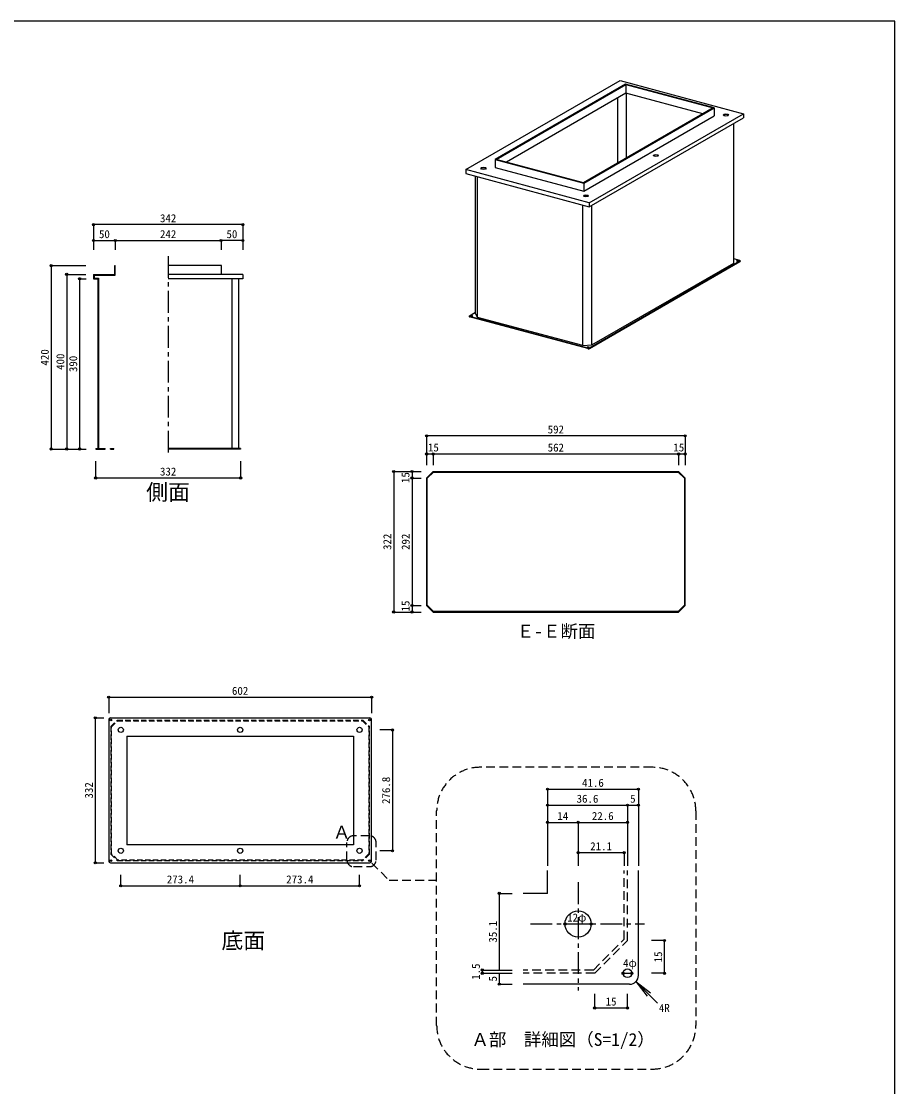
# Model space of a CAD drawing. Units: millimetres at full size, sheet at 1:10, with parts at other scales. Extents: x -10475 to 9199, y -10092 to 10143.
# Drawn here: x -8475 to -6475, y 2864 to 5304 of the extents above; entities that cross this region are included whole.
import ezdxf
from ezdxf.enums import TextEntityAlignment as Align

# ---------------------------------------------------------------- set-up
doc = ezdxf.new("R2010")
doc.units = ezdxf.units.MM
doc.header["$LTSCALE"] = 10
doc.header["$PDMODE"] = 32
doc.header["$PDSIZE"] = 5
for name, pattern in [('CHAIN1', [8, 5, -1, 1, -1]), ('DASHED1', [1.8, 1.2, -0.6]), ('DASHED2', [3, 2, -1])]:
    doc.linetypes.add(name, pattern=pattern)
for name, color, linetype in [('0-1_SUS', 7, 'Continuous'), ('0-9_SUS寸法', 3, 'Continuous'), ('0-F_図面枠', 7, 'Continuous'), ('3-8', 4, 'Continuous'), ('E-0_FRP', 4, 'Continuous'), ('E-9_SUS寸法', 3, 'Continuous')]:
    doc.layers.add(name, color=color, linetype=linetype)
doc.styles.add('ＭＳ ゴシック', font='')
doc.styles.get('ＭＳ ゴシック').set_extended_font_data('MS Gothic')

msp = doc.modelspace()

# ---------------------------------------------------------------- linework, layer by layer
at = {"layer": '0-1_SUS'}
for p, q in [((-7457.01, 4964.42), (-7103.99, 5168.23)), ((-7091.22, 5160.11), (-7389.62, 4987.83)), ((-7387.53, 4987.99), (-7090.82, 5159.29)), ((-7103.99, 5168.23), (-6821.35, 5092.5)), ((-7103.99, 5168.23), (-6821.35, 5092.5)), ((-6888.74, 5105.86), (-7091.22, 5160.11)), ((-6888.74, 5105.86), (-7091.22, 5160.11)), ((-7090.82, 5159.29), (-6890.82, 5105.7)), ((-7090.82, 5159.29), (-7090.82, 5139.53)), ((-7090.82, 5139.53), (-7364.15, 4981.72)), ((-7108.92, 4979.79), (-7108.92, 5129.08)), ((-6914.21, 5092.2), (-7090.82, 5139.53)), ((-7089.29, 4991.12), (-7089.29, 5139.12)), ((-6890.82, 5105.7), (-7187.53, 4934.4)), ((-7187.14, 4933.58), (-6888.74, 5105.86)), ((-6888.74, 5105.86), (-6888.74, 5087.47)), ((-7187.14, 4915.19), (-6888.74, 5087.47)), ((-7174.36, 4888.68), (-6821.35, 5092.5)), ((-7174.36, 4879.49), (-6821.35, 5083.3)), ((-6821.35, 5092.5), (-6821.35, 5083.3)), ((-6843.69, 4750.54), (-6843.69, 5070.4)), ((-7389.62, 4987.83), (-7187.14, 4933.58)), ((-7389.62, 4987.83), (-7187.14, 4933.58)), ((-7187.53, 4934.4), (-7387.53, 4987.99)), ((-7457.01, 4964.42), (-7457.01, 4955.23)), ((-7174.36, 4888.68), (-7457.01, 4964.42)), ((-7457.01, 4955.23), (-7174.36, 4879.49)), ((-7457.01, 4955.23), (-7174.36, 4879.49)), ((-7434.67, 4634.29), (-7434.67, 4949.24)), ((-7430.71, 4626.09), (-7430.71, 4948.18)), ((-7187.14, 4933.58), (-7187.14, 4915.19)), ((-7189.39, 4653.37), (-7189.39, 4883.52)), ((-7174.36, 4888.68), (-7174.36, 4879.49)), ((-7168.55, 4654.92), (-7168.55, 4882.85)), ((-6829.92, 4756.37), (-6843.69, 4760.06)), ((-8261.29, 4744.54), (-8259.79, 4744.54)), ((-8261.29, 4724.54), (-8261.29, 4744.54)), ((-8259.79, 4723.04), (-8259.79, 4744.54)), ((-8017.79, 4744.54), (-8138.79, 4744.54)), ((-8016.29, 4744.54), (-8017.79, 4744.54)), ((-8016.29, 4724.54), (-8016.29, 4744.54)), ((-7174.27, 4556.19), (-6829.42, 4755.29)), ((-7174.27, 4554.81), (-6829.42, 4753.91)), ((-7168.55, 4562.98), (-6843.69, 4750.54)), ((-6829.08, 4755.73), (-6829.08, 4754.35)), ((-8309.79, 4724.54), (-8261.29, 4724.54)), ((-8308.29, 4723.04), (-8308.29, 4716.04)), ((-8308.29, 4716.04), (-8298.29, 4716.04)), ((-8299.79, 4714.54), (-8299.79, 4326.04)), ((-8298.29, 4716.04), (-8298.29, 4326.04)), ((-8286.79, 4724.54), (-8286.79, 4723.04)), ((-8274.79, 4724.54), (-8274.79, 4723.04)), ((-8274.79, 4723.04), (-8259.79, 4723.04)), ((-8012.79, 4724.54), (-8138.79, 4724.54)), ((-7967.79, 4724.54), (-8016.29, 4724.54)), ((-7992.79, 4714.54), (-7992.79, 4326.04)), ((-7977.79, 4714.54), (-7977.79, 4326.04)), ((-7448.93, 4629.55), (-7434.67, 4637.78)), ((-7189.39, 4561.43), (-7189.39, 4653.37)), ((-7168.55, 4562.98), (-7168.55, 4654.92)), ((-7449.28, 4629.1), (-7449.28, 4627.72)), ((-7177.74, 4555.93), (-7448.41, 4628.45)), ((-7177.74, 4554.55), (-7448.41, 4627.07)), ((-7434.67, 4634.29), (-7430.71, 4626.09)), ((-7189.39, 4561.43), (-7430.71, 4626.09)), ((-7189.39, 4561.43), (-7168.55, 4562.98)), ((-8304.79, 4326.04), (-8299.79, 4326.04)), ((-8298.29, 4326.04), (-8283.19, 4326.04)), ((-8283.19, 4324.54), (-8283.19, 4326.04)), ((-8271.19, 4326.04), (-8263.19, 4326.04)), ((-8271.19, 4324.54), (-8271.19, 4326.04)), ((-8271.19, 4324.54), (-8263.19, 4324.54)), ((-8263.19, 4324.54), (-8263.19, 4326.04)), ((-7972.79, 4326.04), (-8138.79, 4326.04)), ((-7547, 4258.23), (-7532, 4273.23)), ((-7545.5, 4257.61), (-7531.38, 4271.73)), ((-7532, 4273.23), (-6970, 4273.23)), ((-7531.38, 4271.73), (-6970.62, 4271.73)), ((-6970.62, 4271.73), (-6956.5, 4257.61)), ((-6970, 4273.23), (-6955, 4258.23)), ((-7547, 4258.23), (-7547, 3966.23)), ((-7545.5, 3966.85), (-7545.5, 4257.61)), ((-6956.5, 4257.61), (-6956.5, 3966.85)), ((-6955, 3966.23), (-6955, 4258.23)), ((-7547, 3966.23), (-7532, 3951.23)), ((-7531.38, 3952.73), (-7545.5, 3966.85)), ((-6970.62, 3952.73), (-7531.38, 3952.73)), ((-6956.5, 3966.85), (-6970.62, 3952.73)), ((-6955, 3966.23), (-6970, 3951.23)), ((-7532, 3951.23), (-6970, 3951.23)), ((-8270.95, 3709.01), (-7676.95, 3709.01)), ((-8274.95, 3705.01), (-8274.95, 3381.01)), ((-7672.95, 3381.01), (-7672.95, 3705.01)), ((-8233.35, 3667.41), (-8233.35, 3418.61)), ((-8233.35, 3667.41), (-7714.55, 3667.41)), ((-7714.55, 3667.41), (-7714.55, 3418.61)), ((-7714.55, 3418.61), (-8233.35, 3418.61)), ((-8270.95, 3377.01), (-7676.95, 3377.01))]:
    msp.add_line(p, q, dxfattribs=at)
at = {"layer": '0-1_SUS', "color": 4}
for p, q in [((-8274.79, 4724.54), (-8264.79, 4724.54)), ((-8002.79, 4724.54), (-8012.79, 4724.54))]:
    msp.add_line(p, q, dxfattribs=at)
at = {"layer": '0-1_SUS', "linetype": 'DASHED1'}
for p, q in [((-8269.95, 3689.01), (-8254.95, 3704.01)), ((-8269.95, 3689.01), (-8269.95, 3397.01)), ((-8268.45, 3688.39), (-8254.33, 3702.51)), ((-8268.45, 3397.63), (-8268.45, 3688.39)), ((-8254.95, 3704.01), (-7692.95, 3704.01)), ((-8254.33, 3702.51), (-7693.57, 3702.51)), ((-7693.57, 3702.51), (-7679.45, 3688.39)), ((-7692.95, 3704.01), (-7677.95, 3689.01)), ((-7679.45, 3688.39), (-7679.45, 3397.63)), ((-7677.95, 3397.01), (-7677.95, 3689.01)), ((-8269.95, 3397.01), (-8254.95, 3382.01)), ((-8254.33, 3383.51), (-8268.45, 3397.63)), ((-7679.45, 3397.63), (-7693.57, 3383.51)), ((-7677.95, 3397.01), (-7692.95, 3382.01)), ((-8254.95, 3382.01), (-7692.95, 3382.01)), ((-7693.57, 3383.51), (-8254.33, 3383.51))]:
    msp.add_line(p, q, dxfattribs=at)
at = {"layer": '0-1_SUS'}
for points in [[(-7389.62, 4987.83), (-7389.62, 4969.44), (-7187.14, 4915.19)], [(-8309.79, 4724.54), (-8309.79, 4714.54), (-8299.79, 4714.54)], [(-8308.29, 4723.04), (-8286.79, 4723.04), (-8274.79, 4723.04)], [(-7967.79, 4724.54), (-7967.79, 4714.54), (-8138.79, 4714.54)], [(-8304.79, 4326.04), (-8304.79, 4324.54), (-8283.19, 4324.54)], [(-7972.79, 4326.04), (-7972.79, 4324.54), (-8138.79, 4324.54)]]:
    msp.add_lwpolyline(points, dxfattribs=at)
for centre, radius in [((-8269.95, 3704.01), 2), ((-8247.35, 3681.41), 6), ((-7973.95, 3681.41), 6), ((-7700.55, 3681.41), 6), ((-7677.95, 3704.01), 2), ((-8247.35, 3404.61), 6), ((-7973.95, 3404.61), 6), ((-7700.55, 3404.61), 6), ((-8269.95, 3382.01), 2), ((-7677.95, 3382.01), 2)]:
    msp.add_circle(centre, radius, dxfattribs=at)
for centre, start, end in [((-8270.95, 3705.01), 90, 180), ((-7676.95, 3705.01), 0, 90), ((-8270.95, 3381.01), 180, 270), ((-7676.95, 3381.01), 270, 0)]:
    msp.add_arc(centre, 4, start, end, dxfattribs=at)
for centre, major_axis in [((-6861.64, 5089.49), (-6, 0)), ((-7021.82, 4997.01), (-6, 0)), ((-7416.71, 4967.42), (-6, 0)), ((-7182, 4904.53), (-6, 0)), ((-6835.24, 4755.42), (-2, 0)), ((-7442.96, 4629.37), (-2, 0)), ((-7177, 4558.11), (-2, 0))]:
    msp.add_ellipse(centre, major_axis=major_axis, ratio=0.39332, dxfattribs=at)
for centre, major_axis, start_param, end_param in [((-6861.64, 5088.11), (-6, 0), 3.4381115, 5.9866665), ((-7021.82, 4995.63), (-6, 0), 3.4381115, 5.9866665), ((-7416.71, 4966.04), (-6, 0), 3.4381115, 5.9866665), ((-7182, 4903.15), (-6, 0), 3.4381115, 5.9866665), ((-6835.24, 4754.04), (-2, 0), 4.210298, 5.21448), ((-6831.08, 4755.73), (-2, 0), 4.0961019, 4.114358), ((-6831.08, 4755.73), (-2, 0), 2.5435617, 4.0961019), ((-6831.08, 4754.35), (-2, 0), 2.5435617, 3.1415927), ((-7447.28, 4629.1), (-2, 0), 5.6851544, 7.2559507), ((-7447.28, 4627.72), (-2, 0), 0, 0.9727654), ((-7442.96, 4627.99), (-2, 0), 4.210298, 5.21448), ((-7177, 4556.73), (-2, 0), 4.210298, 5.21448), ((-7176.34, 4556.74), (2.5, 0), 4.114358, 5.6851544), ((-7176.34, 4555.36), (2.5, 0), 4.114358, 5.6851544)]:
    msp.add_ellipse(centre, major_axis=major_axis, ratio=0.39332, start_param=start_param, end_param=end_param, dxfattribs=at)
at = {"layer": '0-9_SUS寸法', "color": 4}
for p, q in [((-7967.79, 4838.49), (-8309.79, 4838.49)), ((-8309.79, 4802.06), (-8259.79, 4802.06)), ((-8259.79, 4802.06), (-8017.79, 4802.06)), ((-7967.79, 4802.06), (-8017.79, 4802.06)), ((-8406.79, 4744.54), (-8406.79, 4324.54)), ((-8371.12, 4724.54), (-8371.12, 4324.54)), ((-6955, 4354.84), (-7547, 4354.84)), ((-7547, 4313.35), (-7532, 4313.35)), ((-7532, 4313.35), (-6970, 4313.35)), ((-6970, 4313.35), (-6955, 4313.35)), ((-7622.37, 4273.23), (-7622.37, 3951.23)), ((-7580.35, 4273.23), (-7580.35, 4258.23)), ((-8304.79, 4258.37), (-7972.79, 4258.37)), ((-7580.35, 4258.23), (-7580.35, 3966.23)), ((-7580.35, 3966.23), (-7580.35, 3951.23)), ((-8274.95, 3756.28), (-7672.95, 3756.28)), ((-8305.74, 3709.01), (-8305.74, 3377.01)), ((-7625.13, 3681.41), (-7625.13, 3404.61)), ((-8247.35, 3324.44), (-7973.95, 3324.44)), ((-7973.95, 3324.44), (-7700.55, 3324.44))]:
    msp.add_line(p, q, dxfattribs=at)
at = {"layer": '0-9_SUS寸法'}
for p, q in [((-8309.79, 4838.49), (-8309.79, 4791.46)), ((-7967.79, 4838.49), (-7967.79, 4791.46)), ((-8309.79, 4802.06), (-8309.79, 4781)), ((-8259.79, 4802.06), (-8259.79, 4781)), ((-8259.79, 4802.06), (-8259.79, 4781)), ((-8017.79, 4802.06), (-8017.79, 4781)), ((-8017.79, 4802.06), (-8017.79, 4781)), ((-7967.79, 4802.06), (-7967.79, 4781)), ((-8406.79, 4744.54), (-8326.98, 4744.54)), ((-8371.12, 4724.54), (-8326.98, 4724.54)), ((-8341.56, 4714.54), (-8326.48, 4714.54)), ((-8341.56, 4714.54), (-8326.98, 4714.54)), ((-7547, 4354.84), (-7547, 4287.52)), ((-6955, 4354.84), (-6955, 4287.52)), ((-8406.79, 4324.54), (-8326.98, 4324.54)), ((-8371.12, 4324.54), (-8326.48, 4324.54)), ((-8341.56, 4324.54), (-8326.48, 4324.54)), ((-8304.79, 4258.37), (-8304.79, 4296.48)), ((-7972.79, 4296.48), (-7972.79, 4258.37)), ((-7547, 4313.35), (-7547, 4287.52)), ((-7532, 4313.35), (-7532, 4287.52)), ((-6970, 4313.35), (-6970, 4287.52)), ((-6955, 4313.35), (-6955, 4287.52)), ((-7622.37, 4273.23), (-7559.58, 4273.23)), ((-7580.35, 4273.23), (-7559.58, 4273.23)), ((-7580.35, 4258.23), (-7559.58, 4258.23)), ((-7580.35, 3966.23), (-7559.58, 3966.23)), ((-7622.37, 3951.23), (-7559.58, 3951.23)), ((-7580.35, 3951.23), (-7559.58, 3951.23)), ((-8274.95, 3756.28), (-8274.95, 3719.98)), ((-7672.95, 3756.28), (-7672.95, 3719.98)), ((-8305.74, 3709.01), (-8286.11, 3709.01)), ((-7625.13, 3681.41), (-7653.76, 3681.41)), ((-7625.13, 3404.61), (-7653.76, 3404.61)), ((-8305.74, 3377.01), (-8286.11, 3377.01)), ((-8247.35, 3324.44), (-8247.35, 3349.34)), ((-7973.95, 3324.44), (-7973.95, 3349.34)), ((-7700.55, 3324.44), (-7700.55, 3349.34))]:
    msp.add_line(p, q, dxfattribs=at)
at = {"layer": '0-9_SUS寸法', "linetype": 'CHAIN1'}
msp.add_line((-8138.79, 4766.63), (-8138.79, 4313.31), dxfattribs=at)
at = {"layer": '0-9_SUS寸法', "color": 6}
for p in [(-8309.79, 4838.49), (-7967.79, 4838.49), (-8309.79, 4802.06), (-8259.79, 4802.06), (-8017.79, 4802.06), (-7967.79, 4802.06), (-8406.79, 4744.54), (-8371.12, 4724.54), (-8341.56, 4714.54), (-7547, 4354.84), (-6955, 4354.84), (-8406.79, 4324.54), (-8371.12, 4324.54), (-8341.56, 4324.54), (-7547, 4313.35), (-7532, 4313.35), (-6970, 4313.35), (-6955, 4313.35), (-7622.37, 4273.23), (-7580.35, 4273.23), (-8304.79, 4258.37), (-7972.79, 4258.37), (-7580.35, 4258.23), (-7622.37, 3951.23), (-7580.35, 3966.23), (-7580.35, 3951.23), (-8274.95, 3756.28), (-7672.95, 3756.28), (-8305.74, 3709.01), (-7625.13, 3681.41), (-7625.13, 3404.61), (-8305.74, 3377.01), (-8247.35, 3324.44), (-7973.95, 3324.44), (-7700.55, 3324.44)]:
    msp.add_point(p, dxfattribs=at)
at = {"layer": '0-F_図面枠'}
for p, q in [((-6475.1, 5304.1), (-10475.1, 5304.1)), ((-6475.1, 2544.1), (-6475.1, 5304.1))]:
    msp.add_line(p, q, dxfattribs=at)
at = {"layer": '3-8'}
msp.add_line((-8341.56, 4714.54), (-8341.56, 4324.54), dxfattribs=at)
at = {"layer": 'E-0_FRP'}
for p, q in [((-7270.04, 3469.64), (-7200.04, 3469.64)), ((-7200.04, 3400.41), (-7094.54, 3400.41))]:
    msp.add_line(p, q, dxfattribs=at)
at = {"layer": 'E-9_SUS寸法', "color": 2, "linetype": 'DASHED2'}
for p, q in [((-7030.44, 3595.84), (-7423.96, 3595.84)), ((-7523.96, 3004.65), (-7523.96, 3495.84)), ((-6930.44, 3495.84), (-6930.44, 3004.65)), ((-7729.32, 3383.29), (-7729.32, 3423.91)), ((-7677.7, 3438.91), (-7714.32, 3438.91)), ((-7662.7, 3383.29), (-7662.7, 3423.91)), ((-7714.32, 3368.29), (-7677.7, 3368.29)), ((-7672.52, 3376.58), (-7632.91, 3336.97)), ((-7632.91, 3336.97), (-7523.96, 3336.97)), ((-7423.96, 2904.65), (-7030.44, 2904.65))]:
    msp.add_line(p, q, dxfattribs=at)
at = {"layer": 'E-9_SUS寸法', "color": 4}
for p, q in [((-7270.04, 3545.59), (-7062.04, 3545.59)), ((-7270.04, 3509.19), (-7087.04, 3509.19)), ((-7087.04, 3509.19), (-7062.04, 3509.19)), ((-7200.04, 3469.64), (-7087.04, 3469.64)), ((-7380.55, 3307.12), (-7380.55, 3131.62)), ((-7230.04, 3237.12), (-7170.04, 3237.12)), ((-7002.15, 3124.12), (-7002.15, 3199.12)), ((-7419.56, 3131.62), (-7419.56, 3124.12)), ((-7380.55, 3124.12), (-7380.55, 3099.12)), ((-7097.04, 3124.12), (-7077.04, 3124.12)), ((-7162.04, 3044.73), (-7087.04, 3044.73))]:
    msp.add_line(p, q, dxfattribs=at)
at = {"layer": 'E-9_SUS寸法'}
for p, q in [((-7270.04, 3545.59), (-7270.04, 3369.9)), ((-7062.04, 3545.59), (-7062.04, 3369.9)), ((-7270.04, 3509.19), (-7270.04, 3369.9)), ((-7087.04, 3509.19), (-7087.04, 3369.9)), ((-7200.04, 3469.64), (-7200.04, 3369.9)), ((-7087.04, 3469.64), (-7087.04, 3369.9)), ((-7087.04, 3435.68), (-7087.04, 3369.9)), ((-7270.04, 3400.41), (-7270.04, 3369.9)), ((-7200.04, 3400.41), (-7200.04, 3369.9)), ((-7094.54, 3400.41), (-7094.54, 3369.9)), ((-7087.04, 3400.41), (-7087.04, 3369.9)), ((-7062.04, 3400.41), (-7062.04, 3369.9)), ((-7380.55, 3307.12), (-7350.7, 3307.12)), ((-7002.15, 3199.12), (-7031.99, 3199.12)), ((-7419.56, 3131.62), (-7350.7, 3131.62)), ((-7419.56, 3124.12), (-7350.7, 3124.12)), ((-7002.15, 3124.12), (-7031.99, 3124.12)), ((-7380.55, 3099.12), (-7350.7, 3099.12)), ((-7162.04, 3044.73), (-7162.04, 3077.23)), ((-7087.04, 3044.73), (-7087.04, 3077.23))]:
    msp.add_line(p, q, dxfattribs=at)
at = {"layer": 'E-9_SUS寸法', "color": 7}
for p, q in [((-7270.04, 3307.12), (-7270.04, 3359.31)), ((-7062.04, 3119.12), (-7062.04, 3359.31)), ((-7270.04, 3307.12), (-7325.77, 3307.12)), ((-7082.04, 3099.12), (-7325.77, 3099.12)), ((-7067.9, 3104.98), (-7042.3, 3071.59)), ((-7067.9, 3104.98), (-7034.51, 3079.38)), ((-7067.9, 3104.98), (-7018.53, 3055.61))]:
    msp.add_line(p, q, dxfattribs=at)
at = {"layer": 'E-9_SUS寸法', "color": 7, "linetype": 'DASHED2'}
for p, q in [((-7094.54, 3202.23), (-7094.54, 3359.31)), ((-7087.04, 3199.12), (-7087.04, 3359.31)), ((-7165.15, 3131.62), (-7094.54, 3202.23)), ((-7162.04, 3124.12), (-7087.04, 3199.12)), ((-7165.15, 3131.62), (-7325.77, 3131.62)), ((-7162.04, 3124.12), (-7325.77, 3124.12))]:
    msp.add_line(p, q, dxfattribs=at)
at = {"layer": 'E-9_SUS寸法', "linetype": 'CHAIN1'}
for p, q in [((-7200.04, 3332.51), (-7200.04, 3085.05)), ((-7309.13, 3237.12), (-7047.78, 3237.12))]:
    msp.add_line(p, q, dxfattribs=at)
at = {"layer": 'E-9_SUS寸法', "color": 7}
for centre, radius in [((-7200.04, 3237.12), 30), ((-7087.04, 3124.12), 10)]:
    msp.add_circle(centre, radius, dxfattribs=at)
at = {"layer": 'E-9_SUS寸法', "color": 2, "linetype": 'DASHED2'}
for centre, radius, start, end in [((-7423.96, 3495.84), 100, 90, 180), ((-7030.44, 3495.84), 100, 0, 90), ((-7714.32, 3423.91), 15, 90, 180), ((-7677.7, 3423.91), 15, 0, 90), ((-7714.32, 3383.29), 15, 180, 270), ((-7677.7, 3383.29), 15, 270, 0), ((-7423.96, 3004.65), 100, 180, 270), ((-7030.44, 3004.65), 100, 270, 0)]:
    msp.add_arc(centre, radius, start, end, dxfattribs=at)
at = {"layer": 'E-9_SUS寸法', "color": 7}
msp.add_arc((-7082.04, 3119.12), 20, 270, 0, dxfattribs=at)
at = {"layer": 'E-9_SUS寸法', "color": 6}
for p in [(-7270.04, 3545.59), (-7062.04, 3545.59), (-7270.04, 3509.19), (-7087.04, 3509.19), (-7062.04, 3509.19), (-7270.04, 3469.64), (-7200.04, 3469.64), (-7087.04, 3469.64), (-7200.04, 3400.41), (-7094.54, 3400.41), (-7380.55, 3307.12), (-7230.04, 3237.12), (-7170.04, 3237.12), (-7002.15, 3199.12), (-7419.56, 3131.62), (-7419.56, 3124.12), (-7097.04, 3124.12), (-7077.04, 3124.12), (-7002.15, 3124.12), (-7380.55, 3099.12), (-7162.04, 3044.73), (-7087.04, 3044.73)]:
    msp.add_point(p, dxfattribs=at)

# ---------------------------------------------------------------- texts
at = {"layer": '0-1_SUS', "color": 6, "style": 'ＭＳ ゴシック'}
for s, p in [('側面', (-8189.08, 4196.71)), ('底面', (-8016.76, 3169.74))]:
    msp.add_text(s, height=36.66, dxfattribs=at).set_placement(p, align=Align.BOTTOM_LEFT)
at = {"layer": '0-1_SUS', "color": 2, "style": 'ＭＳ ゴシック'}
msp.add_text('Ｅ-Ｅ断面', height=29.33, dxfattribs=at).set_placement((-7340.49, 3883.96), align=Align.BOTTOM_LEFT)
at = {"layer": '0-9_SUS寸法', "style": 'ＭＳ ゴシック'}
for s, p in [('342', (-8157.54, 4838.49)), ('50', (-8297.29, 4802.06)), ('242', (-8157.54, 4802.06)), ('50', (-8005.29, 4802.06)), ('592', (-7269.75, 4354.84)), ('15', (-7543.87, 4313.55)), ('562', (-7269.75, 4313.35)), ('15', (-6981.99, 4313.64)), ('332', (-8157.54, 4258.37)), ('602', (-7992.7, 3756.28)), ('273.4', (-8141.9, 3324.44)), ('273.4', (-7868.5, 3324.44))]:
    msp.add_text(s, height=18.33, dxfattribs=at).set_placement(p, align=Align.BOTTOM_LEFT)
for s, p in [('420', (-8406.79, 4515.79)), ('400', (-8371.12, 4505.79)), ('390', (-8341.56, 4500.79)), ('15', (-7580.82, 4246.81)), ('322', (-7622.37, 4093.48)), ('292', (-7580.35, 4093.48)), ('15', (-7580.62, 3952.68)), ('276.8', (-7625.13, 3511.76)), ('332', (-8305.74, 3524.26))]:
    msp.add_text(s, height=18.33, rotation=90, dxfattribs=at).set_placement(p, align=Align.BOTTOM_LEFT)
at = {"layer": 'E-9_SUS寸法', "style": 'ＭＳ ゴシック'}
for s, p in [('41.6', (-7191.04, 3545.59)), ('36.6', (-7203.54, 3509.19)), ('5', (-7080.79, 3509.19)), ('14', (-7247.54, 3469.64)), ('22.6', (-7168.54, 3469.64)), ('21.1', (-7172.29, 3400.41)), ('12φ', (-7225.04, 3237.12)), ('4φ', (-7097.06, 3132.97)), ('15', (-7137.04, 3044.73)), ('4R', (-7015.01, 3030))]:
    msp.add_text(s, height=18.33, dxfattribs=at).set_placement(p, align=Align.BOTTOM_LEFT)
at = {"layer": 'E-9_SUS寸法', "color": 2, "style": 'ＭＳ ゴシック'}
for s, p in [('Ａ', (-7761.35, 3423.76)), ('Ａ部\u3000詳細図（S=1/2）', (-7444.34, 2949.12))]:
    msp.add_text(s, height=29.33, dxfattribs=at).set_placement(p, align=Align.BOTTOM_LEFT)
at = {"layer": 'E-9_SUS寸法', "style": 'ＭＳ ゴシック'}
for s, p in [('35.1', (-7380.55, 3194.37)), ('15', (-7002.15, 3149.12)), ('1.5', (-7419.56, 3109.12)), ('5', (-7380.55, 3105.37))]:
    msp.add_text(s, height=18.33, rotation=90, dxfattribs=at).set_placement(p, align=Align.BOTTOM_LEFT)

doc.saveas('drawing.dxf')
